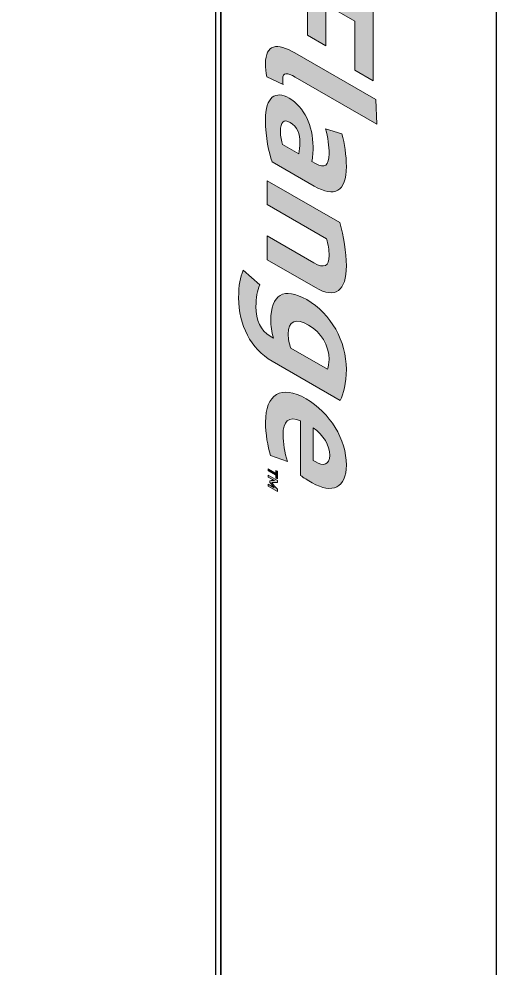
# Model space of a CAD drawing. Header units: inches. Extents: x -20.8 to 74.7, y -53.7 to 19.1.
# Drawn here: x -7.5 to -7.003, y -29.88 to -28.904 of the extents above; entities that cross this region are included whole.
import ezdxf

# ---------------------------------------------------------------- set-up
doc = ezdxf.new("R2010")
doc.units = ezdxf.units.IN
doc.header["$MEASUREMENT"] = 0
doc.layers.add('G-ANNO-TTLB', color=7, linetype='Continuous', lineweight=0)
doc.layers.add('TYVEK', color=7, linetype='Continuous', lineweight=0)

# ---------------------------------------------------------------- blocks, each defined once
blk = doc.blocks.new('Block_452')
at = {"layer": 'TYVEK', "color": 1, "lineweight": 25, "true_color": 0xff0000}
for points in [[(-8.44435, -29.54861)], [(-7.29741, -30.2108)]]:
    blk.add_lwpolyline(points, dxfattribs=at)
blk = doc.blocks.new('Block_455')
at = {"layer": 'TYVEK', "color": 1, "lineweight": 25, "true_color": 0xff0000}
for points in [[(-8.44435, -29.54861)], [(-7.29741, -30.2108)]]:
    blk.add_lwpolyline(points, dxfattribs=at)
blk = doc.blocks.new('Block_457')
at = {"layer": 'TYVEK', "color": 4, "lineweight": 25, "true_color": 0x00ffff}
for points in [[(-8.15887, -29.36481)], [(-7.2971, -29.86164)]]:
    blk.add_lwpolyline(points, dxfattribs=at)
blk = doc.blocks.new('Block_465')
at = {"layer": 'TYVEK', "color": 1, "lineweight": 25, "true_color": 0xff0000}
for points in [[(-8.44435, -29.54861)], [(-7.29741, -30.2108)]]:
    blk.add_lwpolyline(points, dxfattribs=at)
blk = doc.blocks.new('Block_475')
at = {"layer": 'TYVEK', "true_color": 0x18467f, "transparency": 33554687}
h = blk.add_hatch(color=156, dxfattribs=at)
h.dxf.hatch_style = 2
h.paths.add_polyline_path([(-7.23579, -29.37091), (-7.23579, -29.36806), (-7.23416, -29.369), (-7.23416, -29.3769), (-7.23579, -29.37596), (-7.23579, -29.37311), (-7.24353, -29.36864), (-7.24353, -29.36645)])
h = blk.add_hatch(color=156, dxfattribs=at)
h.dxf.hatch_style = 2
edge = h.paths.add_edge_path()
edge.add_spline(control_points=[(-7.23416, -29.38972), (-7.23416, -29.38972), (-7.24353, -29.38431), (-7.24353, -29.38431), (-7.24353, -29.38431), (-7.24353, -29.38229), (-7.24353, -29.38229), (-7.24353, -29.38229), (-7.23905, -29.38488), (-7.23905, -29.38488), (-7.23847, -29.38522), (-7.23789, -29.38558), (-7.23734, -29.38597), (-7.2388, -29.38435), (-7.24031, -29.38254), (-7.24191, -29.38044), (-7.24191, -29.38044), (-7.24191, -29.37872), (-7.24191, -29.37872), (-7.2403, -29.37847), (-7.23878, -29.37838), (-7.23731, -29.37844), (-7.23784, -29.37821), (-7.23844, -29.37791), (-7.23905, -29.37756), (-7.23905, -29.37756), (-7.24353, -29.37497), (-7.24353, -29.37497), (-7.24353, -29.37497), (-7.24353, -29.37295), (-7.24353, -29.37295), (-7.24353, -29.37295), (-7.23416, -29.37836), (-7.23416, -29.37836), (-7.23416, -29.37836), (-7.23416, -29.38062), (-7.23416, -29.38062), (-7.23624, -29.38039), (-7.238, -29.38039), (-7.23999, -29.38068), (-7.238, -29.38327), (-7.23624, -29.38527), (-7.23416, -29.38746), (-7.23416, -29.38746), (-7.23416, -29.38972), (-7.23416, -29.38972)], knot_values=[0, 0, 0, 0, 1, 1, 1, 2, 2, 2, 3, 3, 3, 4, 4, 4, 5, 5, 5, 6, 6, 6, 7, 7, 7, 8, 8, 8, 9, 9, 9, 10, 10, 10, 11, 11, 11, 12, 12, 12, 13, 13, 13, 14, 14, 14, 15, 15, 15, 15], degree=3, periodic=0)
at = {"layer": 'TYVEK'}
blk.add_lwpolyline([(-7.23579, -29.37091), (-7.23579, -29.36806), (-7.23416, -29.369), (-7.23416, -29.3769), (-7.23579, -29.37596), (-7.23579, -29.37311), (-7.24353, -29.36864), (-7.24353, -29.36645)], close=True, dxfattribs=at)
blk.add_open_spline([(-7.23416, -29.38972), (-7.23416, -29.38972), (-7.24353, -29.38431), (-7.24353, -29.38431), (-7.24353, -29.38431), (-7.24353, -29.38229), (-7.24353, -29.38229), (-7.24353, -29.38229), (-7.23905, -29.38488), (-7.23905, -29.38488), (-7.23847, -29.38522), (-7.23789, -29.38558), (-7.23734, -29.38597), (-7.2388, -29.38435), (-7.24031, -29.38254), (-7.24191, -29.38044), (-7.24191, -29.38044), (-7.24191, -29.37872), (-7.24191, -29.37872), (-7.2403, -29.37847), (-7.23878, -29.37838), (-7.23731, -29.37844), (-7.23784, -29.37821), (-7.23844, -29.37791), (-7.23905, -29.37756), (-7.23905, -29.37756), (-7.24353, -29.37497), (-7.24353, -29.37497), (-7.24353, -29.37497), (-7.24353, -29.37295), (-7.24353, -29.37295), (-7.24353, -29.37295), (-7.23416, -29.37836), (-7.23416, -29.37836), (-7.23416, -29.37836), (-7.23416, -29.38062), (-7.23416, -29.38062), (-7.23624, -29.38039), (-7.238, -29.38039), (-7.23999, -29.38068), (-7.238, -29.38327), (-7.23624, -29.38527), (-7.23416, -29.38746), (-7.23416, -29.38746), (-7.23416, -29.38972), (-7.23416, -29.38972)], degree=3, knots=[0, 0, 0, 0, 1, 1, 1, 2, 2, 2, 3, 3, 3, 4, 4, 4, 5, 5, 5, 6, 6, 6, 7, 7, 7, 8, 8, 8, 9, 9, 9, 10, 10, 10, 11, 11, 11, 12, 12, 12, 13, 13, 13, 14, 14, 14, 15, 15, 15, 15], dxfattribs=at)
blk = doc.blocks.new('Block_476')
at = {"layer": 'TYVEK', "true_color": 0x18467f, "transparency": 33554687}
h = blk.add_hatch(color=156, dxfattribs=at)
h.dxf.hatch_style = 2
edge = h.paths.add_edge_path()
edge.add_spline(control_points=[(-7.24455, -28.82844), (-7.24455, -28.82844), (-7.13567, -28.8913), (-7.13567, -28.8913), (-7.13567, -28.8913), (-7.13567, -28.96726), (-7.13567, -28.96726), (-7.13567, -28.96726), (-7.15464, -28.9563), (-7.15464, -28.9563), (-7.15464, -28.9563), (-7.15464, -28.90584), (-7.15464, -28.90584), (-7.15464, -28.90584), (-7.1842, -28.88878), (-7.1842, -28.88878), (-7.1842, -28.88878), (-7.1842, -28.93122), (-7.1842, -28.93122), (-7.1842, -28.93122), (-7.20317, -28.92026), (-7.20317, -28.92026), (-7.20317, -28.92026), (-7.20317, -28.87782), (-7.20317, -28.87782), (-7.20317, -28.87782), (-7.24455, -28.85393), (-7.24455, -28.85393), (-7.24455, -28.85393), (-7.24455, -28.82844), (-7.24455, -28.82844)], knot_values=[0, 0, 0, 0, 1, 1, 1, 2, 2, 2, 3, 3, 3, 4, 4, 4, 5, 5, 5, 6, 6, 6, 7, 7, 7, 8, 8, 8, 9, 9, 9, 10, 10, 10, 10], degree=3, periodic=0)
h = blk.add_hatch(color=156, dxfattribs=at)
h.dxf.hatch_style = 2
edge = h.paths.add_edge_path()
edge.add_spline(control_points=[(-7.21577, -28.96345), (-7.22417, -28.9586), (-7.22868, -28.95849), (-7.22868, -28.96563), (-7.22868, -28.96741), (-7.22853, -28.96928), (-7.22822, -28.97107), (-7.22822, -28.97107), (-7.24517, -28.96306), (-7.24517, -28.96306), (-7.24579, -28.95931), (-7.24641, -28.95343), (-7.24641, -28.94986), (-7.24641, -28.92936), (-7.23475, -28.92789), (-7.21608, -28.93867), (-7.21608, -28.93867), (-7.13302, -28.98662), (-7.13302, -28.98662), (-7.13302, -28.98662), (-7.13178, -29.01195), (-7.13178, -29.01195), (-7.13178, -29.01195), (-7.21577, -28.96345), (-7.21577, -28.96345)], knot_values=[0, 0, 0, 0, 1, 1, 1, 2, 2, 2, 3, 3, 3, 4, 4, 4, 5, 5, 5, 6, 6, 6, 7, 7, 7, 8, 8, 8, 8], degree=3, periodic=0)
h = blk.add_hatch(color=156, dxfattribs=at)
h.dxf.hatch_style = 2
edge = h.paths.add_edge_path()
edge.add_spline(control_points=[(-7.22884, -29.03294), (-7.22884, -29.03294), (-7.2122, -29.04255), (-7.2122, -29.04255), (-7.21142, -29.0389), (-7.21095, -29.03489), (-7.21095, -29.03061), (-7.21095, -29.02241), (-7.21375, -29.01437), (-7.22106, -29.01015), (-7.22759, -29.00638), (-7.23102, -29.00975), (-7.23102, -29.0192), (-7.23102, -29.02455), (-7.23008, -29.02955), (-7.22884, -29.03294)], knot_values=[0, 0, 0, 0, 1, 1, 1, 2, 2, 2, 3, 3, 3, 4, 4, 4, 5, 5, 5, 5], degree=3, periodic=0)
edge = h.paths.add_edge_path()
edge.add_spline(control_points=[(-7.24641, -29.00782), (-7.24641, -28.98339), (-7.23599, -28.9771), (-7.22199, -28.98518), (-7.20659, -28.99407), (-7.19757, -29.01373), (-7.19742, -29.03521), (-7.19742, -29.04021), (-7.19804, -29.04626), (-7.19866, -29.05036), (-7.19866, -29.05036), (-7.19493, -29.05252), (-7.19493, -29.05252), (-7.18544, -29.058), (-7.18093, -29.05436), (-7.18093, -29.04241), (-7.18093, -29.03457), (-7.18202, -29.02556), (-7.18466, -29.01672), (-7.18466, -29.01672), (-7.16786, -29.02196), (-7.16786, -29.02196), (-7.16506, -29.03125), (-7.1632, -29.04463), (-7.1632, -29.0555), (-7.1632, -29.08172), (-7.17533, -29.08773), (-7.19633, -29.0756), (-7.19633, -29.0756), (-7.23957, -29.05064), (-7.23957, -29.05064), (-7.24284, -29.04144), (-7.24641, -29.02565), (-7.24641, -29.00782)], knot_values=[0, 0, 0, 0, 1, 1, 1, 2, 2, 2, 3, 3, 3, 4, 4, 4, 5, 5, 5, 6, 6, 6, 7, 7, 7, 8, 8, 8, 9, 9, 9, 10, 10, 10, 11, 11, 11, 11], degree=3, periodic=0)
h = blk.add_hatch(color=156, dxfattribs=at)
h.dxf.hatch_style = 2
edge = h.paths.add_edge_path()
edge.add_spline(control_points=[(-7.24455, -29.07024), (-7.24455, -29.07024), (-7.17004, -29.11325), (-7.17004, -29.11325), (-7.16584, -29.12691), (-7.1632, -29.14377), (-7.1632, -29.1575), (-7.1632, -29.18353), (-7.1744, -29.19205), (-7.19509, -29.1801), (-7.19509, -29.1801), (-7.24455, -29.15155), (-7.24455, -29.15155), (-7.24455, -29.15155), (-7.24455, -29.12694), (-7.24455, -29.12694), (-7.24455, -29.12694), (-7.19664, -29.1546), (-7.19664, -29.1546), (-7.18591, -29.1608), (-7.18093, -29.15796), (-7.18093, -29.14709), (-7.18093, -29.14138), (-7.18186, -29.13549), (-7.18373, -29.12978), (-7.18373, -29.12978), (-7.24455, -29.09466), (-7.24455, -29.09466), (-7.24455, -29.09466), (-7.24455, -29.07024), (-7.24455, -29.07024)], knot_values=[0, 0, 0, 0, 1, 1, 1, 2, 2, 2, 3, 3, 3, 4, 4, 4, 5, 5, 5, 6, 6, 6, 7, 7, 7, 8, 8, 8, 9, 9, 9, 10, 10, 10, 10], degree=3, periodic=0)
h = blk.add_hatch(color=156, dxfattribs=at)
h.dxf.hatch_style = 2
edge = h.paths.add_edge_path()
edge.add_spline(control_points=[(-7.22308, -29.22796), (-7.22308, -29.23295), (-7.22199, -29.23768), (-7.22044, -29.24232), (-7.22044, -29.24232), (-7.18264, -29.26414), (-7.18264, -29.26414), (-7.18171, -29.26129), (-7.18093, -29.25782), (-7.18093, -29.2539), (-7.18093, -29.23928), (-7.18933, -29.22605), (-7.20209, -29.21868), (-7.215, -29.21123), (-7.22308, -29.21423), (-7.22308, -29.22796)], knot_values=[0, 0, 0, 0, 1, 1, 1, 2, 2, 2, 3, 3, 3, 4, 4, 4, 5, 5, 5, 5], degree=3, periodic=0)
edge = h.paths.add_edge_path()
edge.add_spline(control_points=[(-7.2741, -29.19065), (-7.2741, -29.1771), (-7.2727, -29.16989), (-7.26928, -29.16223), (-7.26928, -29.16223), (-7.25233, -29.17719), (-7.25233, -29.17719), (-7.25497, -29.18316), (-7.25621, -29.19064), (-7.25621, -29.19956), (-7.25621, -29.21329), (-7.25124, -29.22454), (-7.24175, -29.23002), (-7.24175, -29.23002), (-7.23817, -29.23208), (-7.23817, -29.23208), (-7.24004, -29.22548), (-7.24097, -29.21923), (-7.24097, -29.21371), (-7.24097, -29.18732), (-7.22744, -29.1789), (-7.20395, -29.19246), (-7.17891, -29.20692), (-7.1632, -29.23543), (-7.1632, -29.26414), (-7.1632, -29.27822), (-7.16631, -29.28998), (-7.16942, -29.2962), (-7.16942, -29.2962), (-7.23957, -29.2557), (-7.23957, -29.2557), (-7.2615, -29.24304), (-7.2741, -29.21847), (-7.2741, -29.19065)], knot_values=[0, 0, 0, 0, 1, 1, 1, 2, 2, 2, 3, 3, 3, 4, 4, 4, 5, 5, 5, 6, 6, 6, 7, 7, 7, 8, 8, 8, 9, 9, 9, 10, 10, 10, 11, 11, 11, 11], degree=3, periodic=0)
h = blk.add_hatch(color=156, dxfattribs=at)
h.dxf.hatch_style = 2
edge = h.paths.add_edge_path()
edge.add_spline(control_points=[(-7.19726, -29.32418), (-7.19726, -29.32418), (-7.19726, -29.35806), (-7.19726, -29.35806), (-7.19726, -29.35806), (-7.1954, -29.35913), (-7.1954, -29.35913), (-7.18668, -29.36416), (-7.18031, -29.3625), (-7.18031, -29.35269), (-7.18031, -29.34235), (-7.18668, -29.33189), (-7.19726, -29.32418)], knot_values=[0, 0, 0, 0, 1, 1, 1, 2, 2, 2, 3, 3, 3, 4, 4, 4, 4], degree=3, periodic=0)
edge = h.paths.add_edge_path()
edge.add_spline(control_points=[(-7.24113, -29.35288), (-7.24424, -29.34324), (-7.24641, -29.33039), (-7.24641, -29.31862), (-7.24641, -29.28992), (-7.23055, -29.27946), (-7.20473, -29.29437), (-7.18, -29.30865), (-7.1632, -29.33636), (-7.1632, -29.36257), (-7.1632, -29.38593), (-7.17766, -29.39291), (-7.19851, -29.38087), (-7.20317, -29.37818), (-7.20722, -29.37549), (-7.21033, -29.37334), (-7.21033, -29.37334), (-7.21033, -29.31699), (-7.21033, -29.31699), (-7.22277, -29.31212), (-7.22837, -29.31727), (-7.22837, -29.33154), (-7.22837, -29.34027), (-7.22666, -29.34964), (-7.22386, -29.35893), (-7.22386, -29.35893), (-7.24113, -29.35288), (-7.24113, -29.35288)], knot_values=[0, 0, 0, 0, 1, 1, 1, 2, 2, 2, 3, 3, 3, 4, 4, 4, 5, 5, 5, 6, 6, 6, 7, 7, 7, 8, 8, 8, 9, 9, 9, 9], degree=3, periodic=0)
at = {"layer": 'TYVEK'}
for points, knots in [([(-7.24455, -28.82844), (-7.24455, -28.82844), (-7.13567, -28.8913), (-7.13567, -28.8913), (-7.13567, -28.8913), (-7.13567, -28.96726), (-7.13567, -28.96726), (-7.13567, -28.96726), (-7.15464, -28.9563), (-7.15464, -28.9563), (-7.15464, -28.9563), (-7.15464, -28.90584), (-7.15464, -28.90584), (-7.15464, -28.90584), (-7.1842, -28.88878), (-7.1842, -28.88878), (-7.1842, -28.88878), (-7.1842, -28.93122), (-7.1842, -28.93122), (-7.1842, -28.93122), (-7.20317, -28.92026), (-7.20317, -28.92026), (-7.20317, -28.92026), (-7.20317, -28.87782), (-7.20317, -28.87782), (-7.20317, -28.87782), (-7.24455, -28.85393), (-7.24455, -28.85393), (-7.24455, -28.85393), (-7.24455, -28.82844), (-7.24455, -28.82844)], [0, 0, 0, 0, 1, 1, 1, 2, 2, 2, 3, 3, 3, 4, 4, 4, 5, 5, 5, 6, 6, 6, 7, 7, 7, 8, 8, 8, 9, 9, 9, 10, 10, 10, 10]), ([(-7.21577, -28.96345), (-7.22417, -28.9586), (-7.22868, -28.95849), (-7.22868, -28.96563), (-7.22868, -28.96741), (-7.22853, -28.96928), (-7.22822, -28.97107), (-7.22822, -28.97107), (-7.24517, -28.96306), (-7.24517, -28.96306), (-7.24579, -28.95931), (-7.24641, -28.95343), (-7.24641, -28.94986), (-7.24641, -28.92936), (-7.23475, -28.92789), (-7.21608, -28.93867), (-7.21608, -28.93867), (-7.13302, -28.98662), (-7.13302, -28.98662), (-7.13302, -28.98662), (-7.13178, -29.01195), (-7.13178, -29.01195), (-7.13178, -29.01195), (-7.21577, -28.96345), (-7.21577, -28.96345)], [0, 0, 0, 0, 1, 1, 1, 2, 2, 2, 3, 3, 3, 4, 4, 4, 5, 5, 5, 6, 6, 6, 7, 7, 7, 8, 8, 8, 8]), ([(-7.24641, -29.00782), (-7.24641, -28.98339), (-7.23599, -28.9771), (-7.22199, -28.98518), (-7.20659, -28.99407), (-7.19757, -29.01373), (-7.19742, -29.03521), (-7.19742, -29.04021), (-7.19804, -29.04626), (-7.19866, -29.05036), (-7.19866, -29.05036), (-7.19493, -29.05252), (-7.19493, -29.05252), (-7.18544, -29.058), (-7.18093, -29.05436), (-7.18093, -29.04241), (-7.18093, -29.03457), (-7.18202, -29.02556), (-7.18466, -29.01672), (-7.18466, -29.01672), (-7.16786, -29.02196), (-7.16786, -29.02196), (-7.16506, -29.03125), (-7.1632, -29.04463), (-7.1632, -29.0555), (-7.1632, -29.08172), (-7.17533, -29.08773), (-7.19633, -29.0756), (-7.19633, -29.0756), (-7.23957, -29.05064), (-7.23957, -29.05064), (-7.24284, -29.04144), (-7.24641, -29.02565), (-7.24641, -29.00782)], [0, 0, 0, 0, 1, 1, 1, 2, 2, 2, 3, 3, 3, 4, 4, 4, 5, 5, 5, 6, 6, 6, 7, 7, 7, 8, 8, 8, 9, 9, 9, 10, 10, 10, 11, 11, 11, 11]), ([(-7.22884, -29.03294), (-7.22884, -29.03294), (-7.2122, -29.04255), (-7.2122, -29.04255), (-7.21142, -29.0389), (-7.21095, -29.03489), (-7.21095, -29.03061), (-7.21095, -29.02241), (-7.21375, -29.01437), (-7.22106, -29.01015), (-7.22759, -29.00638), (-7.23102, -29.00975), (-7.23102, -29.0192), (-7.23102, -29.02455), (-7.23008, -29.02955), (-7.22884, -29.03294)], [0, 0, 0, 0, 1, 1, 1, 2, 2, 2, 3, 3, 3, 4, 4, 4, 5, 5, 5, 5]), ([(-7.24455, -29.07024), (-7.24455, -29.07024), (-7.17004, -29.11325), (-7.17004, -29.11325), (-7.16584, -29.12691), (-7.1632, -29.14377), (-7.1632, -29.1575), (-7.1632, -29.18353), (-7.1744, -29.19205), (-7.19509, -29.1801), (-7.19509, -29.1801), (-7.24455, -29.15155), (-7.24455, -29.15155), (-7.24455, -29.15155), (-7.24455, -29.12694), (-7.24455, -29.12694), (-7.24455, -29.12694), (-7.19664, -29.1546), (-7.19664, -29.1546), (-7.18591, -29.1608), (-7.18093, -29.15796), (-7.18093, -29.14709), (-7.18093, -29.14138), (-7.18186, -29.13549), (-7.18373, -29.12978), (-7.18373, -29.12978), (-7.24455, -29.09466), (-7.24455, -29.09466), (-7.24455, -29.09466), (-7.24455, -29.07024), (-7.24455, -29.07024)], [0, 0, 0, 0, 1, 1, 1, 2, 2, 2, 3, 3, 3, 4, 4, 4, 5, 5, 5, 6, 6, 6, 7, 7, 7, 8, 8, 8, 9, 9, 9, 10, 10, 10, 10]), ([(-7.2741, -29.19065), (-7.2741, -29.1771), (-7.2727, -29.16989), (-7.26928, -29.16223), (-7.26928, -29.16223), (-7.25233, -29.17719), (-7.25233, -29.17719), (-7.25497, -29.18316), (-7.25621, -29.19064), (-7.25621, -29.19956), (-7.25621, -29.21329), (-7.25124, -29.22454), (-7.24175, -29.23002), (-7.24175, -29.23002), (-7.23817, -29.23208), (-7.23817, -29.23208), (-7.24004, -29.22548), (-7.24097, -29.21923), (-7.24097, -29.21371), (-7.24097, -29.18732), (-7.22744, -29.1789), (-7.20395, -29.19246), (-7.17891, -29.20692), (-7.1632, -29.23543), (-7.1632, -29.26414), (-7.1632, -29.27822), (-7.16631, -29.28998), (-7.16942, -29.2962), (-7.16942, -29.2962), (-7.23957, -29.2557), (-7.23957, -29.2557), (-7.2615, -29.24304), (-7.2741, -29.21847), (-7.2741, -29.19065)], [0, 0, 0, 0, 1, 1, 1, 2, 2, 2, 3, 3, 3, 4, 4, 4, 5, 5, 5, 6, 6, 6, 7, 7, 7, 8, 8, 8, 9, 9, 9, 10, 10, 10, 11, 11, 11, 11]), ([(-7.22308, -29.22796), (-7.22308, -29.23295), (-7.22199, -29.23768), (-7.22044, -29.24232), (-7.22044, -29.24232), (-7.18264, -29.26414), (-7.18264, -29.26414), (-7.18171, -29.26129), (-7.18093, -29.25782), (-7.18093, -29.2539), (-7.18093, -29.23928), (-7.18933, -29.22605), (-7.20209, -29.21868), (-7.215, -29.21123), (-7.22308, -29.21423), (-7.22308, -29.22796)], [0, 0, 0, 0, 1, 1, 1, 2, 2, 2, 3, 3, 3, 4, 4, 4, 5, 5, 5, 5]), ([(-7.24113, -29.35288), (-7.24424, -29.34324), (-7.24641, -29.33039), (-7.24641, -29.31862), (-7.24641, -29.28992), (-7.23055, -29.27946), (-7.20473, -29.29437), (-7.18, -29.30865), (-7.1632, -29.33636), (-7.1632, -29.36257), (-7.1632, -29.38593), (-7.17766, -29.39291), (-7.19851, -29.38087), (-7.20317, -29.37818), (-7.20722, -29.37549), (-7.21033, -29.37334), (-7.21033, -29.37334), (-7.21033, -29.31699), (-7.21033, -29.31699), (-7.22277, -29.31212), (-7.22837, -29.31727), (-7.22837, -29.33154), (-7.22837, -29.34027), (-7.22666, -29.34964), (-7.22386, -29.35893), (-7.22386, -29.35893), (-7.24113, -29.35288), (-7.24113, -29.35288)], [0, 0, 0, 0, 1, 1, 1, 2, 2, 2, 3, 3, 3, 4, 4, 4, 5, 5, 5, 6, 6, 6, 7, 7, 7, 8, 8, 8, 9, 9, 9, 9]), ([(-7.19726, -29.32418), (-7.19726, -29.32418), (-7.19726, -29.35806), (-7.19726, -29.35806), (-7.19726, -29.35806), (-7.1954, -29.35913), (-7.1954, -29.35913), (-7.18668, -29.36416), (-7.18031, -29.3625), (-7.18031, -29.35269), (-7.18031, -29.34235), (-7.18668, -29.33189), (-7.19726, -29.32418)], [0, 0, 0, 0, 1, 1, 1, 2, 2, 2, 3, 3, 3, 4, 4, 4, 4])]:
    blk.add_open_spline(points, degree=3, knots=knots, dxfattribs=at)
blk = doc.blocks.new('Block_474')
at = {"layer": 'TYVEK'}
for name in ['Block_476', 'Block_475']:
    blk.add_blockref(name, (0, 0), dxfattribs=at)
blk = doc.blocks.new('Block_472')
at = {"layer": 'TYVEK'}
blk.add_blockref('Block_474', (0, 0), dxfattribs=at)

msp = doc.modelspace()

# ---------------------------------------------------------------- hatches: boundary and pattern name
at = {"layer": 'G-ANNO-TTLB', "true_color": 0xb9529f, "transparency": 33554687}
h = msp.add_hatch(color=233, dxfattribs=at)
edge = h.paths.add_edge_path()
edge.add_spline(control_points=[(19.88318, -53.74872), (19.88318, -53.74872), (-20.81685, -53.74872), (-20.81685, -53.74872), (-20.81685, -53.74872), (-20.81685, -19.61342), (-20.81685, -19.61342), (-20.81685, -19.61342), (19.88318, -19.61342), (19.88318, -19.61342), (19.88318, -19.61342), (19.88318, -53.74872), (19.88318, -53.74872)], knot_values=[0, 0, 0, 0, 1, 1, 1, 2, 2, 2, 3, 3, 3, 4, 4, 4, 4], degree=3, periodic=0)
edge = h.paths.add_edge_path()
edge.add_spline(control_points=[(-20.69182, -19.73846), (-20.69182, -19.73846), (-20.69182, -53.62369), (-20.69182, -53.62369), (-20.69182, -53.62369), (19.75814, -53.62369), (19.75814, -53.62369), (19.75814, -53.62369), (19.75814, -19.73846), (19.75814, -19.73846), (19.75814, -19.73846), (-20.69182, -19.73846), (-20.69182, -19.73846)], knot_values=[0, 0, 0, 0, 1, 1, 1, 2, 2, 2, 3, 3, 3, 4, 4, 4, 4], degree=3, periodic=0)
edge.add_line((-20.69182, -19.73846), (-20.69182, -19.73846))

# ---------------------------------------------------------------- linework, layer by layer
at = {"layer": 'G-ANNO-TTLB'}
for points in [[(19.88318, -53.74872), (19.88318, -53.74872), (-20.81685, -53.74872), (-20.81685, -53.74872), (-20.81685, -53.74872), (-20.81685, -19.61342), (-20.81685, -19.61342), (-20.81685, -19.61342), (19.88318, -19.61342), (19.88318, -19.61342), (19.88318, -19.61342), (19.88318, -53.74872), (19.88318, -53.74872)], [(-20.69182, -19.73846), (-20.69182, -19.73846), (-20.69182, -53.62369), (-20.69182, -53.62369), (-20.69182, -53.62369), (19.75814, -53.62369), (19.75814, -53.62369), (19.75814, -53.62369), (19.75814, -19.73846), (19.75814, -19.73846), (19.75814, -19.73846), (-20.69182, -19.73846), (-20.69182, -19.73846)]]:
    msp.add_open_spline(points, degree=3, knots=[0, 0, 0, 0, 1, 1, 1, 2, 2, 2, 3, 3, 3, 4, 4, 4, 4], dxfattribs=at)
at = {"layer": 'TYVEK', "color": 2, "lineweight": 25, "true_color": 0xffff00}
msp.add_line((-7.29741, -30.2108), (-7.29741, -25.68643), dxfattribs=at)
at = {"layer": 'TYVEK', "color": 1, "lineweight": 25, "true_color": 0xff0000}
msp.add_line((-7.29233, -30.20802), (-7.29233, -25.69185), dxfattribs=at)
at = {"layer": 'TYVEK', "color": 3, "lineweight": 25, "true_color": 0x00ff00}
msp.add_line((-7.29233, -25.8177), (-7.29233, -29.83047), dxfattribs=at)
msp.add_lwpolyline([(-8.88386, -29.28916), (-8.88386, -24.77232), (-7.29233, -25.69185), (-7.29233, -30.20802)], close=True, dxfattribs=at)
at = {"layer": 'TYVEK', "color": 1, "lineweight": 25, "true_color": 0xff0000}
msp.add_lwpolyline([(-7.00871, -25.989), (-7.29233, -25.82678), (-7.29233, -30.68806), (-7.00871, -30.85063)], close=True, dxfattribs=at)

# ---------------------------------------------------------------- block references
at = {"layer": 'TYVEK'}
for name in ['Block_472', 'Block_457', 'Block_452', 'Block_455', 'Block_465']:
    msp.add_blockref(name, (0, 0), dxfattribs=at)

doc.saveas('drawing.dxf')
